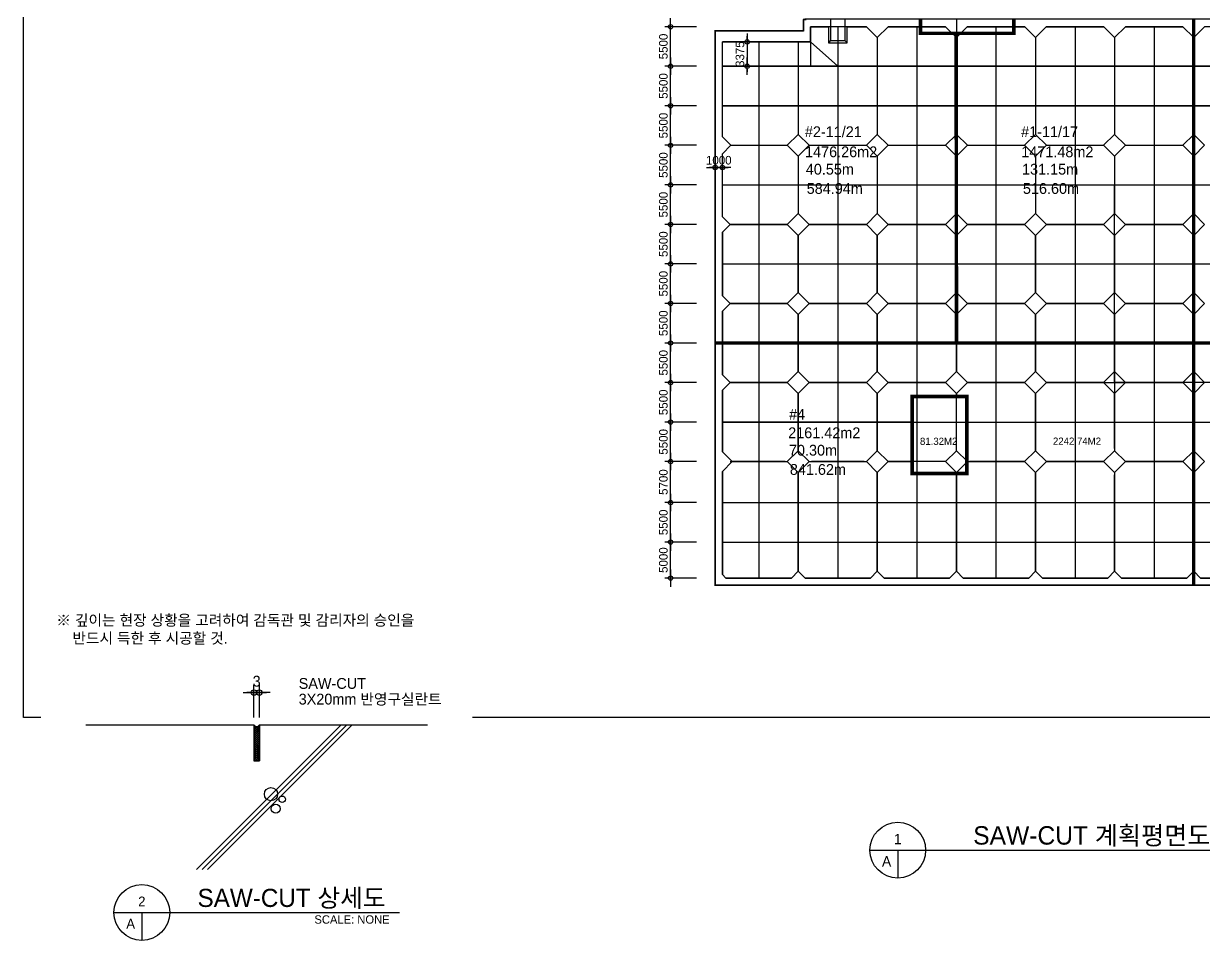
# Model space of a CAD drawing. Header units: millimetres. Extents: x -224470 to 893780, y -1288009 to 197746.
# Drawn here: x 8000 to 172080, y -685413 to -557875 of the extents above; entities that cross this region are included whole.
import ezdxf
from ezdxf.enums import TextEntityAlignment as Align

# ---------------------------------------------------------------- set-up
doc = ezdxf.new("R2010")
doc.units = ezdxf.units.MM
doc.header["$LTSCALE"] = 1000
doc.header["$MEASUREMENT"] = 0
doc.header["$PDSIZE"] = -10
doc.layers.get('0').update_dxf_attribs({"linetype": 'CONTINUOUS'})
doc.layers.get('Defpoints').update_dxf_attribs({"color": 171, "linetype": 'CONTINUOUS'})
for name, color, linetype in [('151', 151, 'CONTINUOUS'), ('CON', 2, 'CONTINUOUS'), ('DIM', 7, 'CONTINUOUS'), ('E3', 8, 'CONTINUOUS'), ('FIN', 5, 'CONTINUOUS'), ('LED', 7, 'CONTINUOUS'), ('NDIM', 7, 'CONTINUOUS'), ('SAW-CUT', 6, 'CONTINUOUS'), ('SYM', 7, 'CONTINUOUS'), ('TEXT', 3, 'CONTINUOUS'), ('WIPEOUT', 6, 'CONTINUOUS')]:
    doc.layers.add(name, color=color, linetype=linetype)
doc.styles.add('CGS', font='cgse', dxfattribs={"bigfont": 'cgs'})
doc.styles.add('나눔바른고딕', font='')
doc.styles.get('나눔바른고딕').set_extended_font_data('나눔바른고딕')
doc.dimstyles.new('400 NDIM', dxfattribs={"dimscale": 400, "dimtxt": 3, "dimasz": 1, "dimexe": 2, "dimexo": 2, "dimgap": 1.5, "dimtad": 1, "dimdec": 0, "dimrnd": 0.25, "dimdsep": 46, "dimtxsty": '나눔바른고딕', "dimblk": 'DOT0', "dimcen": 1, "dimdle": 8, "dimclrd": 7, "dimclre": 7, "dimclrt": 7, "dimadec": 0, "dimazin": 0, "dimtfac": 1, "dimtdec": 0, "dimtix": 1, "dimtmove": 2, "dimatfit": 3, "dimldrblk": 'DOT0', "dimfxl": 1, "dimtolj": 1, "dimtzin": 0, "dimlwd": -1, "dimlwe": -1, "dimarcsym": 0})
doc.dimstyles.new('NDIM 1200', dxfattribs={"dimscale": 500, "dimtxt": 3, "dimasz": 1, "dimexe": 2, "dimexo": 2, "dimgap": 1, "dimtad": 1, "dimdec": 0, "dimdsep": 46, "dimtxsty": 'CGS', "dimblk": 'DOT0', "dimcen": 1, "dimdle": 8, "dimclrd": 2, "dimclre": 2, "dimclrt": 2, "dimadec": 0, "dimazin": 0, "dimtfac": 1, "dimtdec": 0, "dimtix": 1, "dimtmove": 2, "dimatfit": 3, "dimldrblk": 'DOT0', "dimfxl": 1, "dimtolj": 1, "dimtzin": 0, "dimlwd": -1, "dimlwe": -1, "dimarcsym": 0})

# ---------------------------------------------------------------- blocks, each defined once
blk = doc.blocks.new('DOT0')
blk.add_line((-3, 0), (3, 0))
at = {"color": 6}
blk.add_circle((0, 0), 0.75, dxfattribs=at)
blk = doc.blocks.new('*D419')
at = {"layer": 'Defpoints', "color": 0, "transparency": 16777216}
for p in [(24300, -10316), (23700, -13905), (24300, -13905)]:
    blk.add_point(p, dxfattribs=at)
at = {"layer": 'DIM', "color": 7, "transparency": 16777216}
for p, q in [((23300, -10316), (22900, -10316)), ((23700, -13105), (23700, -9516)), ((23700, -10316), (24300, -10316)), ((24300, -13105), (24300, -9516)), ((24700, -10316), (25100, -10316))]:
    blk.add_line(p, q, dxfattribs=at)
at = {"layer": 'DIM', "color": 7, "transparency": 16777216, "xscale": 400, "yscale": 400, "zscale": 400}
blk.add_blockref('DOT0', (23700, -10316), dxfattribs=at)
at = {"layer": 'DIM', "color": 7, "transparency": 16777216, "xscale": 400, "yscale": 400, "zscale": 400, "rotation": 180}
blk.add_blockref('DOT0', (24300, -10316), dxfattribs=at)
at = {"layer": 'DIM', "color": 7, "transparency": 16777216, "insert": (24000, -9066), "char_height": 1200, "attachment_point": 5, "style": '나눔바른고딕'}
blk.add_mtext('\\A1;3', dxfattribs=at)
blk = doc.blocks.new('*D123')
at = {"layer": 'Defpoints', "color": 0, "ltscale": 0.4, "transparency": 16777216}
for p in [(105180, -577892), (104180, -579492), (105180, -579492)]:
    blk.add_point(p, dxfattribs=at)
at = {"layer": 'NDIM', "ltscale": 0.4, "transparency": 16777216}
for p, q in [((104180, -578692), (104180, -577092)), ((105180, -578692), (105180, -577092)), ((103780, -577892), (103380, -577892)), ((104180, -577892), (105180, -577892)), ((105580, -577892), (105980, -577892))]:
    blk.add_line(p, q, dxfattribs=at)
at = {"layer": 'NDIM', "ltscale": 0.4, "transparency": 16777216, "xscale": 400, "yscale": 400, "zscale": 400}
blk.add_blockref('DOT0', (104180, -577892), dxfattribs=at)
at = {"layer": 'NDIM', "ltscale": 0.4, "transparency": 16777216, "xscale": 400, "yscale": 400, "zscale": 400, "rotation": 180}
blk.add_blockref('DOT0', (105180, -577892), dxfattribs=at)
at = {"layer": 'NDIM', "ltscale": 0.4, "transparency": 16777216, "insert": (104680, -576892), "char_height": 1200, "attachment_point": 5, "style": 'CGS'}
blk.add_mtext('\\A1;1000', dxfattribs=at)
blk = doc.blocks.new('*D85')
at = {"layer": 'Defpoints', "color": 0, "ltscale": 0.4, "transparency": 16777216}
for p in [(97980, -563809), (102380, -563809), (102380, -569309)]:
    blk.add_point(p, dxfattribs=at)
at = {"layer": 'NDIM', "ltscale": 0.4, "transparency": 16777216}
for p, q in [((101580, -563809), (97180, -563809)), ((97980, -568909), (97980, -564209)), ((101580, -569309), (97180, -569309))]:
    blk.add_line(p, q, dxfattribs=at)
at = {"layer": 'NDIM', "ltscale": 0.4, "transparency": 16777216, "xscale": 400, "yscale": 400, "zscale": 400}
for p, rotation in [((97980, -563809), 90), ((97980, -569309), 270)]:
    blk.add_blockref('DOT0', p, dxfattribs=dict(at, rotation=rotation))
at = {"layer": 'NDIM', "ltscale": 0.4, "transparency": 16777216, "insert": (96980, -566559), "char_height": 1200, "attachment_point": 5, "rotation": 90, "style": 'CGS'}
blk.add_mtext('\\A1;5500', dxfattribs=at)
blk = doc.blocks.new('*D86')
at = {"layer": 'Defpoints', "color": 0, "ltscale": 0.4, "transparency": 16777216}
for p in [(97980, -569309), (102380, -569309), (102380, -574809)]:
    blk.add_point(p, dxfattribs=at)
at = {"layer": 'NDIM', "ltscale": 0.4, "transparency": 16777216}
for p, q in [((101580, -569309), (97180, -569309)), ((97980, -574409), (97980, -569709)), ((101580, -574809), (97180, -574809))]:
    blk.add_line(p, q, dxfattribs=at)
at = {"layer": 'NDIM', "ltscale": 0.4, "transparency": 16777216, "xscale": 400, "yscale": 400, "zscale": 400}
for p, rotation in [((97980, -569309), 90), ((97980, -574809), 270)]:
    blk.add_blockref('DOT0', p, dxfattribs=dict(at, rotation=rotation))
at = {"layer": 'NDIM', "ltscale": 0.4, "transparency": 16777216, "insert": (96980, -572059), "char_height": 1200, "attachment_point": 5, "rotation": 90, "style": 'CGS'}
blk.add_mtext('\\A1;5500', dxfattribs=at)
blk = doc.blocks.new('*D87')
at = {"layer": 'Defpoints', "color": 0, "ltscale": 0.4, "transparency": 16777216}
for p in [(97980, -574809), (102380, -574809), (102380, -580309)]:
    blk.add_point(p, dxfattribs=at)
at = {"layer": 'NDIM', "ltscale": 0.4, "transparency": 16777216}
for p, q in [((101580, -574809), (97180, -574809)), ((97980, -579909), (97980, -575209)), ((101580, -580309), (97180, -580309))]:
    blk.add_line(p, q, dxfattribs=at)
at = {"layer": 'NDIM', "ltscale": 0.4, "transparency": 16777216, "xscale": 400, "yscale": 400, "zscale": 400}
for p, rotation in [((97980, -574809), 90), ((97980, -580309), 270)]:
    blk.add_blockref('DOT0', p, dxfattribs=dict(at, rotation=rotation))
at = {"layer": 'NDIM', "ltscale": 0.4, "transparency": 16777216, "insert": (96980, -577559), "char_height": 1200, "attachment_point": 5, "rotation": 90, "style": 'CGS'}
blk.add_mtext('\\A1;5500', dxfattribs=at)
blk = doc.blocks.new('*D88')
at = {"layer": 'Defpoints', "color": 0, "ltscale": 0.4, "transparency": 16777216}
for p in [(97980, -580309), (102380, -580309), (102380, -585809)]:
    blk.add_point(p, dxfattribs=at)
at = {"layer": 'NDIM', "ltscale": 0.4, "transparency": 16777216}
for p, q in [((101580, -580309), (97180, -580309)), ((97980, -585409), (97980, -580709)), ((101580, -585809), (97180, -585809))]:
    blk.add_line(p, q, dxfattribs=at)
at = {"layer": 'NDIM', "ltscale": 0.4, "transparency": 16777216, "xscale": 400, "yscale": 400, "zscale": 400}
for p, rotation in [((97980, -580309), 90), ((97980, -585809), 270)]:
    blk.add_blockref('DOT0', p, dxfattribs=dict(at, rotation=rotation))
at = {"layer": 'NDIM', "ltscale": 0.4, "transparency": 16777216, "insert": (96980, -583059), "char_height": 1200, "attachment_point": 5, "rotation": 90, "style": 'CGS'}
blk.add_mtext('\\A1;5500', dxfattribs=at)
blk = doc.blocks.new('*D89')
at = {"layer": 'Defpoints', "color": 0, "ltscale": 0.4, "transparency": 16777216}
for p in [(97980, -585809), (102380, -585809), (102380, -591309)]:
    blk.add_point(p, dxfattribs=at)
at = {"layer": 'NDIM', "ltscale": 0.4, "transparency": 16777216}
for p, q in [((101580, -585809), (97180, -585809)), ((97980, -590909), (97980, -586209)), ((101580, -591309), (97180, -591309))]:
    blk.add_line(p, q, dxfattribs=at)
at = {"layer": 'NDIM', "ltscale": 0.4, "transparency": 16777216, "xscale": 400, "yscale": 400, "zscale": 400}
for p, rotation in [((97980, -585809), 90), ((97980, -591309), 270)]:
    blk.add_blockref('DOT0', p, dxfattribs=dict(at, rotation=rotation))
at = {"layer": 'NDIM', "ltscale": 0.4, "transparency": 16777216, "insert": (96980, -588559), "char_height": 1200, "attachment_point": 5, "rotation": 90, "style": 'CGS'}
blk.add_mtext('\\A1;5500', dxfattribs=at)
blk = doc.blocks.new('*D90')
at = {"layer": 'Defpoints', "color": 0, "ltscale": 0.4, "transparency": 16777216}
for p in [(97980, -591309), (102380, -591309), (102380, -596809)]:
    blk.add_point(p, dxfattribs=at)
at = {"layer": 'NDIM', "ltscale": 0.4, "transparency": 16777216}
for p, q in [((101580, -591309), (97180, -591309)), ((97980, -596409), (97980, -591709)), ((101580, -596809), (97180, -596809))]:
    blk.add_line(p, q, dxfattribs=at)
at = {"layer": 'NDIM', "ltscale": 0.4, "transparency": 16777216, "xscale": 400, "yscale": 400, "zscale": 400}
for p, rotation in [((97980, -591309), 90), ((97980, -596809), 270)]:
    blk.add_blockref('DOT0', p, dxfattribs=dict(at, rotation=rotation))
at = {"layer": 'NDIM', "ltscale": 0.4, "transparency": 16777216, "insert": (96980, -594059), "char_height": 1200, "attachment_point": 5, "rotation": 90, "style": 'CGS'}
blk.add_mtext('\\A1;5500', dxfattribs=at)
blk = doc.blocks.new('*D91')
at = {"layer": 'Defpoints', "color": 0, "ltscale": 0.4, "transparency": 16777216}
for p in [(97980, -596809), (102380, -596809), (102380, -602309)]:
    blk.add_point(p, dxfattribs=at)
at = {"layer": 'NDIM', "ltscale": 0.4, "transparency": 16777216}
for p, q in [((101580, -596809), (97180, -596809)), ((97980, -601909), (97980, -597209)), ((101580, -602309), (97180, -602309))]:
    blk.add_line(p, q, dxfattribs=at)
at = {"layer": 'NDIM', "ltscale": 0.4, "transparency": 16777216, "xscale": 400, "yscale": 400, "zscale": 400}
for p, rotation in [((97980, -596809), 90), ((97980, -602309), 270)]:
    blk.add_blockref('DOT0', p, dxfattribs=dict(at, rotation=rotation))
at = {"layer": 'NDIM', "ltscale": 0.4, "transparency": 16777216, "insert": (96980, -599559), "char_height": 1200, "attachment_point": 5, "rotation": 90, "style": 'CGS'}
blk.add_mtext('\\A1;5500', dxfattribs=at)
blk = doc.blocks.new('*D92')
at = {"layer": 'Defpoints', "color": 0, "ltscale": 0.4, "transparency": 16777216}
for p in [(97980, -602309), (102380, -602309), (102380, -607809)]:
    blk.add_point(p, dxfattribs=at)
at = {"layer": 'NDIM', "ltscale": 0.4, "transparency": 16777216}
for p, q in [((101580, -602309), (97180, -602309)), ((97980, -607409), (97980, -602709)), ((101580, -607809), (97180, -607809))]:
    blk.add_line(p, q, dxfattribs=at)
at = {"layer": 'NDIM', "ltscale": 0.4, "transparency": 16777216, "xscale": 400, "yscale": 400, "zscale": 400}
for p, rotation in [((97980, -602309), 90), ((97980, -607809), 270)]:
    blk.add_blockref('DOT0', p, dxfattribs=dict(at, rotation=rotation))
at = {"layer": 'NDIM', "ltscale": 0.4, "transparency": 16777216, "insert": (96980, -605059), "char_height": 1200, "attachment_point": 5, "rotation": 90, "style": 'CGS'}
blk.add_mtext('\\A1;5500', dxfattribs=at)
blk = doc.blocks.new('*D93')
at = {"layer": 'Defpoints', "color": 0, "ltscale": 0.4, "transparency": 16777216}
for p in [(97980, -607809), (102380, -607809), (102380, -613309)]:
    blk.add_point(p, dxfattribs=at)
at = {"layer": 'NDIM', "ltscale": 0.4, "transparency": 16777216}
for p, q in [((101580, -607809), (97180, -607809)), ((97980, -612909), (97980, -608209)), ((101580, -613309), (97180, -613309))]:
    blk.add_line(p, q, dxfattribs=at)
at = {"layer": 'NDIM', "ltscale": 0.4, "transparency": 16777216, "xscale": 400, "yscale": 400, "zscale": 400}
for p, rotation in [((97980, -607809), 90), ((97980, -613309), 270)]:
    blk.add_blockref('DOT0', p, dxfattribs=dict(at, rotation=rotation))
at = {"layer": 'NDIM', "ltscale": 0.4, "transparency": 16777216, "insert": (96980, -610559), "char_height": 1200, "attachment_point": 5, "rotation": 90, "style": 'CGS'}
blk.add_mtext('\\A1;5500', dxfattribs=at)
blk = doc.blocks.new('*D94')
at = {"layer": 'Defpoints', "color": 0, "ltscale": 0.4, "transparency": 16777216}
for p in [(97980, -613309), (102380, -613309), (102380, -618809)]:
    blk.add_point(p, dxfattribs=at)
at = {"layer": 'NDIM', "ltscale": 0.4, "transparency": 16777216}
for p, q in [((101580, -613309), (97180, -613309)), ((97980, -618409), (97980, -613709)), ((101580, -618809), (97180, -618809))]:
    blk.add_line(p, q, dxfattribs=at)
at = {"layer": 'NDIM', "ltscale": 0.4, "transparency": 16777216, "xscale": 400, "yscale": 400, "zscale": 400}
for p, rotation in [((97980, -613309), 90), ((97980, -618809), 270)]:
    blk.add_blockref('DOT0', p, dxfattribs=dict(at, rotation=rotation))
at = {"layer": 'NDIM', "ltscale": 0.4, "transparency": 16777216, "insert": (96980, -616059), "char_height": 1200, "attachment_point": 5, "rotation": 90, "style": 'CGS'}
blk.add_mtext('\\A1;5500', dxfattribs=at)
blk = doc.blocks.new('*D95')
at = {"layer": 'Defpoints', "color": 0, "ltscale": 0.4, "transparency": 16777216}
for p in [(97980, -618809), (102380, -618809), (102380, -624509)]:
    blk.add_point(p, dxfattribs=at)
at = {"layer": 'NDIM', "ltscale": 0.4, "transparency": 16777216}
for p, q in [((101580, -618809), (97180, -618809)), ((97980, -624109), (97980, -619209)), ((101580, -624509), (97180, -624509))]:
    blk.add_line(p, q, dxfattribs=at)
at = {"layer": 'NDIM', "ltscale": 0.4, "transparency": 16777216, "xscale": 400, "yscale": 400, "zscale": 400}
for p, rotation in [((97980, -618809), 90), ((97980, -624509), 270)]:
    blk.add_blockref('DOT0', p, dxfattribs=dict(at, rotation=rotation))
at = {"layer": 'NDIM', "ltscale": 0.4, "transparency": 16777216, "insert": (96980, -621659), "char_height": 1200, "attachment_point": 5, "rotation": 90, "style": 'CGS'}
blk.add_mtext('\\A1;5700', dxfattribs=at)
blk = doc.blocks.new('*D96')
at = {"layer": 'Defpoints', "color": 0, "ltscale": 0.4, "transparency": 16777216}
for p in [(97980, -624509), (102380, -624509), (102380, -630009)]:
    blk.add_point(p, dxfattribs=at)
at = {"layer": 'NDIM', "ltscale": 0.4, "transparency": 16777216}
for p, q in [((101580, -624509), (97180, -624509)), ((97980, -629609), (97980, -624909)), ((101580, -630009), (97180, -630009))]:
    blk.add_line(p, q, dxfattribs=at)
at = {"layer": 'NDIM', "ltscale": 0.4, "transparency": 16777216, "xscale": 400, "yscale": 400, "zscale": 400}
for p, rotation in [((97980, -624509), 90), ((97980, -630009), 270)]:
    blk.add_blockref('DOT0', p, dxfattribs=dict(at, rotation=rotation))
at = {"layer": 'NDIM', "ltscale": 0.4, "transparency": 16777216, "insert": (96980, -627259), "char_height": 1200, "attachment_point": 5, "rotation": 90, "style": 'CGS'}
blk.add_mtext('\\A1;5500', dxfattribs=at)
blk = doc.blocks.new('*D97')
at = {"layer": 'Defpoints', "color": 0, "ltscale": 0.4, "transparency": 16777216}
for p in [(97980, -630009), (102380, -630009), (102380, -635009)]:
    blk.add_point(p, dxfattribs=at)
at = {"layer": 'NDIM', "ltscale": 0.4, "transparency": 16777216}
for p, q in [((101580, -630009), (97180, -630009)), ((97980, -634609), (97980, -630409)), ((101580, -635009), (97180, -635009))]:
    blk.add_line(p, q, dxfattribs=at)
at = {"layer": 'NDIM', "ltscale": 0.4, "transparency": 16777216, "xscale": 400, "yscale": 400, "zscale": 400}
for p, rotation in [((97980, -630009), 90), ((97980, -635009), 270)]:
    blk.add_blockref('DOT0', p, dxfattribs=dict(at, rotation=rotation))
at = {"layer": 'NDIM', "ltscale": 0.4, "transparency": 16777216, "insert": (96980, -632509), "char_height": 1200, "attachment_point": 5, "rotation": 90, "style": 'CGS'}
blk.add_mtext('\\A1;5000', dxfattribs=at)
blk = doc.blocks.new('*D347')
at = {"layer": 'Defpoints', "color": 0, "ltscale": 0.4, "transparency": 16777216}
for p in [(110230, -560434), (108630, -563809), (110230, -563809)]:
    blk.add_point(p, dxfattribs=at)
at = {"layer": 'NDIM', "ltscale": 0.4, "transparency": 16777216}
for p, q in [((109430, -560434), (107830, -560434)), ((108630, -560034), (108630, -559634)), ((108630, -560434), (108630, -563809)), ((109430, -563809), (107830, -563809)), ((108630, -564209), (108630, -564609))]:
    blk.add_line(p, q, dxfattribs=at)
at = {"layer": 'NDIM', "ltscale": 0.4, "transparency": 16777216, "xscale": 400, "yscale": 400, "zscale": 400}
for p, rotation in [((108630, -560434), 270), ((108630, -563809), 90)]:
    blk.add_blockref('DOT0', p, dxfattribs=dict(at, rotation=rotation))
at = {"layer": 'NDIM', "ltscale": 0.4, "transparency": 16777216, "insert": (107630, -562122), "char_height": 1200, "attachment_point": 5, "rotation": 90, "style": 'CGS'}
blk.add_mtext('\\A1;3375', dxfattribs=at)
blk = doc.blocks.new('*D348')
at = {"layer": 'Defpoints', "color": 0, "ltscale": 0.4, "transparency": 16777216}
for p in [(97980, -558309), (102380, -558309), (102380, -563809)]:
    blk.add_point(p, dxfattribs=at)
at = {"layer": 'NDIM', "ltscale": 0.4, "transparency": 16777216}
for p, q in [((101580, -558309), (97180, -558309)), ((97980, -563409), (97980, -558709)), ((101580, -563809), (97180, -563809))]:
    blk.add_line(p, q, dxfattribs=at)
at = {"layer": 'NDIM', "ltscale": 0.4, "transparency": 16777216, "xscale": 400, "yscale": 400, "zscale": 400}
for p, rotation in [((97980, -558309), 90), ((97980, -563809), 270)]:
    blk.add_blockref('DOT0', p, dxfattribs=dict(at, rotation=rotation))
at = {"layer": 'NDIM', "ltscale": 0.4, "transparency": 16777216, "insert": (96980, -561059), "char_height": 1200, "attachment_point": 5, "rotation": 90, "style": 'CGS'}
blk.add_mtext('\\A1;5500', dxfattribs=at)
blk = doc.blocks.new('A$C4CB6089A')
at = {"layer": 'SYM'}
for p, q in [((8119.8, -34800), (39880.2, -34800)), ((11222.8, -34800), (11222.8, -37903))]:
    blk.add_line(p, q, dxfattribs=at)
blk.add_circle((11222.8, -34800), 3103, dxfattribs=at)
at = {"layer": 'TEXT', "style": '나눔바른고딕'}
blk.add_text('SAW-CUT 상세도', height=2016.97, dxfattribs=at).set_placement((17422.4, -33170.9), align=Align.MIDDLE_LEFT)
for s, p in [('2', (11222.8, -33558.8)), ('A', (9981.6, -36041.2))]:
    blk.add_text(s, height=1086.1, dxfattribs=at).set_placement(p, align=Align.MIDDLE)
blk.add_text('SCALE: NONE', height=930.909, dxfattribs=at).set_placement((38794.6, -35110.3), align=Align.TOP_RIGHT)
blk.add_wipeout([(0, 0), (0, -30000), (48000, -30000), (48000, 0)]).dxf.layer = 'WIPEOUT'
at = {"layer": 'FIN', "ltscale": 1000}
h = blk.add_hatch(dxfattribs=at)
h.set_pattern_fill('ANSI37', color=256, scale=50)
h.set_pattern_definition([(45, (-2497979.52, -916950.34), (-112.2532015, 112.2532015), []), (135, (-2497979.52, -916950.34), (-112.2532015, -112.2532015), [])])
edge = h.paths.add_edge_path()
edge.add_line((23700, -17905.3), (24300, -17905.3))
edge.add_line((24300, -17905.3), (24300, -13905.3))
edge.add_arc((24000, -13780.3), 325, 202.619865, 337.380135, ccw=False)
edge.add_line((23700, -13905.3), (23700, -17905.3))
at = {"layer": 'CON'}
for p, q in [((5000, -13905.3), (23700, -13905.3)), ((23700, -13905.3), (23700, -17905.3)), ((24300, -13905.3), (43000, -13905.3)), ((24300, -13905.3), (24300, -17905.3)), ((23700, -17905.3), (24300, -17905.3))]:
    blk.add_line(p, q, dxfattribs=at)
at = {"layer": 'E3'}
for p, q in [((33417.8, -13905.3, -605856.8), (17323.1, -30000, -605856.8)), ((34017.8, -13905.3, -605856.8), (17923.1, -30000, -605856.8)), ((34617.8, -13905.3, -605856.8), (18523.1, -30000, -605856.8))]:
    blk.add_line(p, q, dxfattribs=at)
for centre, radius in [((25594, -21625.3), 740.8), ((26850.1, -22198), 363.1), ((26127.9, -23250.3), 502.9)]:
    blk.add_circle(centre, radius, dxfattribs=at)
at = {"layer": 'FIN', "ltscale": 1000}
blk.add_arc((24000, -13780.3), 325, 202.619865, 337.380135, dxfattribs=at)
at = {"layer": 'LED', "ltscale": 0.5}
blk.add_lwpolyline([(24000, -14005.3, 0, 400, 0), (24600, -12966, 0, 0, 0), (26712.7, -9306.7, 0, 0, 0), (28468.6, -9306.7, 0, 0, 0)], format="xyseb", dxfattribs=at)
at = {"layer": 'TEXT', "style": '나눔바른고딕'}
for s, p in [('※ 깊이는 현장 상황을 고려하여 감독관 및 감리자의 승인을', (1699.5, -2270)), ('반드시 득한 후 시공할 것.', (3499.5, -4270)), ('SAW-CUT', (28673.1, -9306.7)), ('3X20mm 반영구실란트', (28673.1, -11053))]:
    blk.add_text(s, height=1200, dxfattribs=at).set_placement(p, align=Align.MIDDLE_LEFT)
at = {"layer": 'DIM'}
dim = blk.add_linear_dim(base=(24300, -10315.8), p1=(23700, -13905.3), p2=(24300, -13905.3), text='3', dimstyle='400 NDIM', dxfattribs=at)
dim.commit()
dim.dimension.update_dxf_attribs({"geometry": '*D419', "text_midpoint": (24000, -9065.8)})

msp = doc.modelspace()

# ---------------------------------------------------------------- linework, layer by layer
at = {"color": 114, "ltscale": 10000, "true_color": 0x139b48}
msp.add_line((137730.1, -557234.5), (137730.1, -559234.5), dxfattribs=at)
at = {"ltscale": 10000}
for p, q in [((159730.1, -606285.2), (159730.1, -609333.7)), ((158205.8, -607809.5), (161254.4, -607809.5))]:
    msp.add_line(p, q, dxfattribs=at)
at = {"color": 2, "ltscale": 10000, "const_width": 200}
for points in [[(104180.1, -558859.5), (104180.1, -602309.5), (137730.1, -602309.5), (137730.1, -559234.5), (132730.1, -559234.5), (132730.1, -557234.5), (122230.1, -557234.5), (122230.1, -560234.5), (120230.1, -560234.5), (120230.1, -557234.5), (116742.6, -557234.5), (116742.6, -557309.5), (116480.1, -557309.5), (116480.1, -558859.5), (104180.1, -558859.5)], [(137730.1, -559234.5), (137730.1, -602309.5), (170730.1, -602309.5), (170730.1, -557234.5), (145730.1, -557234.5), (145730.1, -559234.5), (137730.1, -559234.5), (137730.1, -559234.5)], [(203730.1, -557234.5), (203730.1, -588109.5), (201930.1, -588109.5), (201930.1, -598609.5), (203730.1, -598609.5), (203730.1, -602309.5), (170730.1, -602309.5), (170730.1, -557234.5), (203730.1, -557234.5)], [(104180.1, -602309.5), (104180.1, -636009.5), (170730.1, -636009.5), (170730.1, -602309.5), (104180.1, -602309.5)], [(170730.1, -602309.5), (170730.1, -636009.5), (236730.1, -636009.5), (236730.1, -602309.5), (170730.1, -602309.5)], [(131580.1, -609759.5), (131580.1, -620459.5), (139180.1, -620459.5), (139180.1, -609759.5), (131580.1, -609759.5)]]:
    msp.add_lwpolyline(points, dxfattribs=at)
at = {"ltscale": 10000, "const_width": 1}
for points in [[(104180.1, -580309.5), (159730.1, -580309.5), (159730.1, -557234.5), (116742.6, -557234.5), (116742.6, -557309.5), (116480.1, -557309.5), (116480.1, -558859.5), (104180.1, -558859.5), (104180.1, -580309.5)], [(104180.1, -607809.5), (104180.1, -580309.5), (159730.1, -580309.5), (159730.1, -607809.5), (104180.1, -607809.5)], [(104180.1, -607809.5), (159730.1, -607809.5), (159730.1, -636009.5), (104180.1, -636009.5), (104180.1, -607809.5)], [(159730.1, -636009.5), (159730.1, -607809.5), (220230.1, -607809.5), (220230.1, -636009.5), (159730.1, -636009.5)]]:
    msp.add_lwpolyline(points, dxfattribs=at)
at = {"ltscale": 10000}
for points in [[(104180.1, -580309.5), (104180.1, -558859.5), (116480.1, -558859.5), (116480.1, -557309.5), (116742.6, -557309.5), (116742.6, -557234.5), (268742.6, -557234.5), (268742.6, -557309.5), (268980.1, -557309.5), (268980.1, -558859.5), (277305.1, -558859.5), (277305.1, -625559.5), (270080.1, -625559.5), (270080.1, -636009.5), (104180.1, -636009.5), (104180.1, -580309.5)], [(159730.1, -580309.5), (220230.1, -580309.5), (220230.1, -607809.5), (159730.1, -607809.5), (159730.1, -580309.5)]]:
    msp.add_lwpolyline(points, dxfattribs=at)
at = {"color": 1, "ltscale": 10000, "const_width": 500}
for points in [[(137730.1, -559234.5), (132730.1, -559234.5), (132730.1, -557234.5)], [(137705.8, -559234.5), (137730.1, -602309.5), (170730.1, -602309.5), (170730.1, -557234.5)], [(137730.1, -559234.5), (145730.1, -559234.5), (145730.1, -557234.5)], [(170730.1, -602309.5), (203730.1, -602309.5), (203730.1, -598609.5), (201930.1, -598609.5), (201930.1, -588109.5), (203730.1, -588109.5), (203730.1, -586109.5), (203730.1, -557234.5)], [(137730.1, -602309.5), (104180.1, -602309.5)], [(170730.1, -602309.5), (170730.1, -636009.5)], [(131580.1, -609759.5), (131580.1, -620459.5), (139180.1, -620459.5), (139180.1, -609759.5), (131580.1, -609759.5)]]:
    msp.add_lwpolyline(points, dxfattribs=at)
at = {"color": 114, "ltscale": 10000, "true_color": 0x139b48}
for points in [[(105180.1, -602309.5), (105180.1, -597883.7), (106254.4, -596809.5), (105180.1, -595735.2), (105180.1, -586883.7), (106254.4, -585809.5), (105180.1, -584735.2), (105180.1, -575983.7), (106354.4, -574809.5), (105180.1, -573635.2), (105180.1, -560434.5), (117455.1, -560434.5), (117455.1, -558309.5), (119930.1, -558309.5), (119930.1, -560534.5), (122530.1, -560534.5), (122530.1, -558309.5), (125230.1, -558309.5), (125230.1, -558309.5), (126730.1, -559809.5), (128230.1, -558309.5), (136230.1, -558309.5), (137730.1, -559809.5), (137730.1, -573285.2), (136205.8, -574809.5), (137730.1, -576333.7), (137730.1, -584285.2), (136205.8, -585809.5), (137730.1, -587333.7), (137730.1, -595285.2), (136205.8, -596809.5), (137730.1, -598333.7), (137730.1, -602309.5)], [(132230.1, -558309.5), (132230.1, -602309.5)], [(137730.1, -559809.5), (139230.1, -558309.5), (147230.1, -558309.5), (148730.1, -559809.5), (150230.1, -558309.5), (158230.1, -558309.5), (159730.1, -559809.5), (161230.1, -558309.5), (169230.1, -558309.5), (170730.1, -559809.5)], [(143230.1, -558309.5), (143230.1, -602309.5)], [(154230.1, -558309.5), (154230.1, -602309.5)], [(165230.1, -558309.5), (165230.1, -602309.5)], [(203730.1, -559809.5), (202230.1, -558309.5), (194230.1, -558309.5), (192730.1, -559809.5), (191230.1, -558309.5), (183230.1, -558309.5), (181730.1, -559809.5), (180230.1, -558309.5), (172230.1, -558309.5), (170730.1, -559809.5), (170730.1, -573285.2), (172254.4, -574809.5), (170730.1, -576333.7), (170730.1, -584285.2), (172254.4, -585809.5), (170730.1, -587333.7), (170730.1, -595285.2), (172254.4, -596809.5), (170730.1, -598333.7), (170730.1, -602309.5)], [(110230.1, -560434.5), (110230.1, -602309.5)], [(115730.1, -560434.5), (115730.1, -573285.2)], [(117455.1, -560434.5), (121230.1, -563809.5)], [(120230.1, -560234.5), (119930.1, -560534.5)], [(121230.1, -560534.5), (121230.1, -602309.5)], [(122230.1, -560234.5), (122530.1, -560534.5)], [(126730.1, -559809.5), (126730.1, -573285.2)], [(148730.1, -559809.5), (148730.1, -573285.2)], [(159730.1, -559809.5), (159730.1, -573285.2)], [(105182, -563809.5), (137730.1, -563809.5)], [(137730.1, -563809.5), (170730.1, -563809.5)], [(170730.1, -563809.5), (203730.1, -563809.5)], [(105182, -569309.5), (137730.1, -569309.5)], [(137730.1, -569309.5), (170730.1, -569309.5)], [(170730.1, -569309.5), (203730.1, -569309.5)], [(115730.1, -573285.2), (114205.8, -574809.5), (115730.1, -576333.7), (117254.4, -574809.5), (115730.1, -573285.2)], [(126730.1, -573285.2), (125205.8, -574809.5), (126730.1, -576333.7), (128254.4, -574809.5), (126730.1, -573285.2)], [(137730.1, -573285.2), (139254.4, -574809.5), (137730.1, -576333.7)], [(148730.1, -573285.2), (147205.8, -574809.5), (148730.1, -576333.7), (150254.4, -574809.5), (148730.1, -573285.2)], [(159730.1, -573285.2), (158205.8, -574809.5), (159730.1, -576333.7), (161254.4, -574809.5), (159730.1, -573285.2)], [(170730.1, -573285.2), (169205.8, -574809.5), (170730.1, -576333.7)], [(106354.4, -574809.5), (114205.8, -574809.5)], [(117254.4, -574809.5), (125205.8, -574809.5)], [(128254.4, -574809.5), (136205.8, -574809.5)], [(139254.4, -574809.5), (147205.8, -574809.5)], [(150254.4, -574809.5), (158205.8, -574809.5)], [(161254.4, -574809.5), (169205.8, -574809.5)], [(115730.1, -576333.7), (115730.1, -584285.2)], [(126730.1, -576333.7), (126730.1, -584285.2)], [(148730.1, -576333.7), (148730.1, -584285.2)], [(159730.1, -576333.7), (159730.1, -584285.2)], [(105182, -580309.5), (137730.1, -580309.5)], [(137730.1, -580309.5), (170730.1, -580309.5)], [(170730.1, -580309.5), (203730.1, -580309.5)], [(115730.1, -584285.2), (114205.8, -585809.5), (115730.1, -587333.7), (117254.4, -585809.5), (115730.1, -584285.2)], [(126730.1, -584285.2), (125205.8, -585809.5), (126730.1, -587333.7), (128254.4, -585809.5), (126730.1, -584285.2)], [(137730.1, -584285.2), (139254.4, -585809.5), (137730.1, -587333.7)], [(148730.1, -584285.2), (147205.8, -585809.5), (148730.1, -587333.7), (150254.4, -585809.5), (148730.1, -584285.2)], [(159730.1, -584285.2), (158205.8, -585809.5), (159730.1, -587333.7), (161254.4, -585809.5), (159730.1, -584285.2)], [(170730.1, -584285.2), (169205.8, -585809.5), (170730.1, -587333.7)], [(106254.4, -585809.5), (114205.8, -585809.5)], [(115730.1, -587333.7), (115730.1, -595285.2)], [(117254.4, -585809.5), (125205.8, -585809.5)], [(126730.1, -587333.7), (126730.1, -595285.2)], [(128254.4, -585809.5), (136205.8, -585809.5)], [(139254.4, -585809.5), (147205.8, -585809.5)], [(148730.1, -587333.7), (148730.1, -595285.2)], [(150254.4, -585809.5), (158205.8, -585809.5)], [(159730.1, -587333.7), (159730.1, -595285.2)], [(161254.4, -585809.5), (169205.8, -585809.5)], [(105182, -591309.5), (137730.1, -591309.5)], [(137730.1, -591309.5), (170730.1, -591309.5)], [(170730.1, -591309.5), (201930.1, -591309.5)], [(115730.1, -595285.2), (114205.8, -596809.5), (115730.1, -598333.7), (117254.4, -596809.5), (115730.1, -595285.2)], [(126730.1, -595285.2), (125205.8, -596809.5), (126730.1, -598333.7), (128254.4, -596809.5), (126730.1, -595285.2)], [(137730.1, -595285.2), (139254.4, -596809.5), (137730.1, -598333.7)], [(148730.1, -595285.2), (147205.8, -596809.5), (148730.1, -598333.7), (150254.4, -596809.5), (148730.1, -595285.2)], [(159730.1, -595285.2), (158205.8, -596809.5), (159730.1, -598333.7), (161254.4, -596809.5), (159730.1, -595285.2)], [(170730.1, -595285.2), (169205.8, -596809.5), (170730.1, -598333.7)], [(106254.4, -596809.5), (114205.8, -596809.5)], [(117254.4, -596809.5), (125205.8, -596809.5)], [(128254.4, -596809.5), (136205.8, -596809.5)], [(139254.4, -596809.5), (147205.8, -596809.5)], [(150254.4, -596809.5), (158205.8, -596809.5)], [(161254.4, -596809.5), (169205.8, -596809.5)], [(115730.1, -598333.7), (115730.1, -602309.5)], [(126730.1, -598333.7), (126730.1, -602309.5)], [(148730.1, -598333.7), (148730.1, -602309.5)], [(159730.1, -598333.7), (159730.1, -602309.5)], [(170730.1, -634059.5), (169780.1, -635009.5), (160680.1, -635009.5), (159730.1, -634059.5), (158780.1, -635009.5), (149680.1, -635009.5), (148730.1, -634059.5), (147780.1, -635009.5), (138680.1, -635009.5), (137730.1, -634059.5), (136780.1, -635009.5), (127680.1, -635009.5), (126730.1, -634059.5), (125780.1, -635009.5), (116680.1, -635009.5), (115730.1, -634059.5), (114780.1, -635009.5), (105680.1, -635009.5), (105180.1, -634509.5), (105180.1, -620183.7), (106554.4, -618809.5), (105180.1, -617435.2), (105180.1, -608883.7), (106254.4, -607809.5), (105180.1, -606735.2), (105180.1, -602309.5), (170730.1, -602309.5)], [(110230.1, -602309.5), (110230.1, -635009.5)], [(115730.1, -602309.5), (115730.1, -606285.2)], [(121230.1, -602309.5), (121230.1, -635009.5)], [(126730.1, -602309.5), (126730.1, -606285.2)], [(132230.1, -602309.5), (132230.1, -609759.5)], [(137730.1, -602309.5), (137730.1, -606285.2)], [(143230.1, -602309.5), (143230.1, -635009.5)], [(143230.1, -602309.5), (143230.1, -635009.5)], [(148730.1, -602309.5), (148730.1, -606285.2)], [(148730.1, -602309.5), (148730.1, -606285.2)], [(154230.1, -602309.5), (154230.1, -635009.5)], [(159730.1, -602309.5), (159730.1, -606285.2)], [(165230.1, -602309.5), (165230.1, -635009.5)], [(180780.1, -635009.5), (171680.1, -635009.5), (170730.1, -634059.5), (170730.1, -620333.7), (172254.4, -618809.5), (170730.1, -617285.2), (170730.1, -609333.7), (172254.4, -607809.5), (170730.1, -606285.2), (170730.1, -602309.5), (236728.7, -602309.5)], [(115730.1, -606285.2), (114205.8, -607809.5), (115730.1, -609333.7), (117254.4, -607809.5), (115730.1, -606285.2)], [(126730.1, -606285.2), (125205.8, -607809.5), (126730.1, -609333.7), (128254.4, -607809.5), (126730.1, -606285.2)], [(137730.1, -606285.2), (136205.8, -607809.5), (137730.1, -609333.7), (139254.4, -607809.5), (137730.1, -606285.2)], [(148730.1, -606285.2), (147205.8, -607809.5), (148730.1, -609333.7), (150254.4, -607809.5), (148730.1, -606285.2)], [(159730.1, -606285.2), (158205.8, -607809.5), (159730.1, -609333.7), (161254.4, -607809.5), (159730.1, -606285.2)], [(170730.1, -606285.2), (169205.8, -607809.5), (170730.1, -609333.7)], [(106254.4, -607809.5), (114205.8, -607809.5)], [(117254.4, -607809.5), (125205.8, -607809.5)], [(128254.4, -607809.5), (136205.8, -607809.5)], [(139254.4, -607809.5), (147205.8, -607809.5)], [(150254.4, -607809.5), (158205.8, -607809.5)], [(161254.4, -607809.5), (169205.8, -607809.5)], [(115730.1, -609333.7), (115730.1, -617285.2)], [(126730.1, -609333.7), (126730.1, -617285.2)], [(137730.1, -609333.7), (137730.1, -609759.5)], [(148730.1, -609333.7), (148730.1, -617285.2)], [(148730.1, -609333.7), (148730.1, -617285.2)], [(159730.1, -609333.7), (159730.1, -617285.2)], [(131580.1, -613309.5), (105180.1, -613309.5)], [(139180.1, -613309.5), (170730.1, -613309.5)], [(170730.1, -613309.5), (236730.1, -613309.5)], [(115730.1, -617285.2), (114205.8, -618809.5), (115730.1, -620333.7), (117254.4, -618809.5), (115730.1, -617285.2)], [(126730.1, -617285.2), (125205.8, -618809.5), (126730.1, -620333.7), (128254.4, -618809.5), (126730.1, -617285.2)], [(148730.1, -617285.2), (147205.8, -618809.5), (148730.1, -620333.7), (150254.4, -618809.5), (148730.1, -617285.2)], [(159730.1, -617285.2), (158205.8, -618809.5), (159730.1, -620333.7), (161254.4, -618809.5), (159730.1, -617285.2)], [(170730.1, -617285.2), (169205.8, -618809.5), (170730.1, -620333.7)], [(106254.4, -618809.5), (114205.8, -618809.5)], [(117254.4, -618809.5), (125205.8, -618809.5)], [(128254.4, -618809.5), (131580.1, -618809.5)], [(139254.4, -618809.5), (147205.8, -618809.5)], [(150254.4, -618809.5), (158205.8, -618809.5)], [(161254.4, -618809.5), (169205.8, -618809.5)], [(115730.1, -620333.7), (115730.1, -634059.5)], [(126730.1, -620333.7), (126730.1, -634059.5)], [(132230.1, -620459.5), (132230.1, -635009.5)], [(137730.1, -620459.5), (137730.1, -634059.5)], [(148730.1, -620333.7), (148730.1, -634059.5)], [(148730.1, -620333.7), (148730.1, -634059.5)], [(159730.1, -620333.7), (159730.1, -634059.5)], [(105180.1, -624509.5), (170730.1, -624509.5)], [(170730.1, -624509.5), (236730.1, -624509.5)], [(105180.1, -630009.5), (170730.1, -630009.5)], [(170730.1, -630009.5), (236730.1, -630009.5)]]:
    msp.add_lwpolyline(points, dxfattribs=at)
at = {"color": 2, "ltscale": 10000}
msp.add_lwpolyline([(131580.1, -609759.5), (131580.1, -620459.5), (133580.1, -620459.5), (139180.1, -620459.5), (139180.1, -609759.5)], close=True, dxfattribs=at)
at = {"layer": 'Defpoints', "ltscale": 10000}
msp.add_lwpolyline([(292000, -654421.9), (8000, -654421.9), (8000, -493454.1), (292000, -493454.1)], close=True, dxfattribs=at)
at = {"layer": 'SAW-CUT', "ltscale": 10000}
for p, q in [((125230.1, -558309.5), (117455.1, -558309.5)), ((117455.1, -558309.5), (117455.1, -560434.5)), ((121230.1, -558309.5), (121230.1, -635009.5)), ((126730.1, -559809.5), (125230.1, -558309.5)), ((126730.1, -559809.5), (128230.1, -558309.5)), ((136230.1, -558309.5), (128230.1, -558309.5)), ((132230.1, -558309.5), (132230.1, -635009.5)), ((137730.1, -559809.5), (136230.1, -558309.5)), ((137730.1, -559809.5), (139230.1, -558309.5)), ((147230.1, -558309.5), (139230.1, -558309.5)), ((143230.1, -558309.5), (143230.1, -635009.5)), ((148730.1, -559809.5), (147230.1, -558309.5)), ((148730.1, -559809.5), (150230.1, -558309.5)), ((158230.1, -558309.5), (150230.1, -558309.5)), ((154230.1, -558309.5), (154230.1, -635009.5)), ((159730.1, -559809.5), (158230.1, -558309.5)), ((159730.1, -559809.5), (161230.1, -558309.5)), ((169230.1, -558309.5), (161230.1, -558309.5)), ((165230.1, -558309.5), (165230.1, -635009.5)), ((170730.1, -559809.5), (169230.1, -558309.5)), ((170730.1, -559809.5), (172230.1, -558309.5)), ((117455.1, -560434.5), (105180.1, -560434.5)), ((105180.1, -573635.2), (105180.1, -560434.5)), ((110230.1, -560434.5), (110230.1, -635009.5)), ((115730.1, -560434.5), (115730.1, -573285.2)), ((117455.1, -560434.5), (117455.1, -563809.5)), ((126730.1, -559809.5), (126730.1, -573285.2)), ((137730.1, -559809.5), (137730.1, -573285.2)), ((148730.1, -559809.5), (148730.1, -573285.2)), ((159730.1, -559809.5), (159730.1, -573285.2)), ((159730.1, -559809.5), (159730.1, -573285.2)), ((170730.1, -559809.5), (170730.1, -573285.2)), ((269730.1, -563809.5), (105180.1, -563809.5)), ((269730.1, -569309.5), (105180.1, -569309.5)), ((106354.4, -574809.5), (114205.8, -574809.5)), ((117254.4, -574809.5), (125205.8, -574809.5)), ((128254.4, -574809.5), (136205.8, -574809.5)), ((139254.4, -574809.5), (147205.8, -574809.5)), ((150254.4, -574809.5), (158205.8, -574809.5)), ((161254.4, -574809.5), (169205.8, -574809.5)), ((105180.1, -584735.2), (105180.1, -575983.7)), ((115730.1, -576333.7), (115730.1, -584285.2)), ((126730.1, -576333.7), (126730.1, -584285.2)), ((137730.1, -576333.7), (137730.1, -584285.2)), ((148730.1, -576333.7), (148730.1, -584285.2)), ((159730.1, -576333.7), (159730.1, -584285.2)), ((170730.1, -576333.7), (170730.1, -584285.2)), ((105180.1, -580309.5), (276255.1, -580309.5)), ((106254.4, -585809.5), (105180.1, -584735.2)), ((105180.1, -586883.7), (106254.4, -585809.5)), ((105180.1, -586883.7), (105180.1, -595735.2)), ((114205.8, -585809.5), (106254.4, -585809.5)), ((115730.1, -595285.2), (115730.1, -587333.7)), ((125205.8, -585809.5), (117254.4, -585809.5)), ((126730.1, -595285.2), (126730.1, -587333.7)), ((136205.8, -585809.5), (128254.4, -585809.5)), ((137730.1, -595285.2), (137730.1, -587333.7)), ((147205.8, -585809.5), (139254.4, -585809.5)), ((148730.1, -595285.2), (148730.1, -587333.7)), ((158205.8, -585809.5), (150254.4, -585809.5)), ((159730.1, -595285.2), (159730.1, -587333.7)), ((169205.8, -585809.5), (161254.4, -585809.5)), ((170730.1, -595285.2), (170730.1, -587333.7)), ((105180.1, -591309.5), (276255.1, -591309.5)), ((106254.4, -596809.5), (105180.1, -595735.2)), ((105180.1, -597883.7), (106254.4, -596809.5)), ((114205.8, -596809.5), (106254.4, -596809.5)), ((125205.8, -596809.5), (117254.4, -596809.5)), ((136205.8, -596809.5), (128254.4, -596809.5)), ((147205.8, -596809.5), (139254.4, -596809.5)), ((158205.8, -596809.5), (150254.4, -596809.5)), ((169205.8, -596809.5), (161254.4, -596809.5)), ((105180.1, -597883.7), (105180.1, -606735.2)), ((115730.1, -606285.2), (115730.1, -598333.7)), ((126730.1, -606285.2), (126730.1, -598333.7)), ((137730.1, -606285.2), (137730.1, -598333.7)), ((148730.1, -606285.2), (148730.1, -598333.7)), ((159730.1, -606285.2), (159730.1, -598333.7)), ((170730.1, -606285.2), (170730.1, -598333.7)), ((105180.1, -602309.5), (276255.1, -602309.5)), ((106254.4, -607809.5), (105180.1, -606735.2)), ((105180.1, -608883.7), (106254.4, -607809.5)), ((114205.8, -607809.5), (106254.4, -607809.5)), ((125205.8, -607809.5), (117254.4, -607809.5)), ((136205.8, -607809.5), (128254.4, -607809.5)), ((147205.8, -607809.5), (139254.4, -607809.5)), ((158205.8, -607809.5), (150254.4, -607809.5)), ((169205.8, -607809.5), (161254.4, -607809.5)), ((105180.1, -608883.7), (105180.1, -617435.2)), ((115730.1, -617285.2), (115730.1, -609333.7)), ((126730.1, -617285.2), (126730.1, -609333.7)), ((137730.1, -617285.2), (137730.1, -609333.7)), ((148730.1, -617285.2), (148730.1, -609333.7)), ((159730.1, -616985.2), (159730.1, -609333.7)), ((170730.1, -616985.2), (170730.1, -609333.7)), ((105180.1, -613309.5), (276255.1, -613309.5)), ((105180.1, -617435.2), (106554.4, -618809.5)), ((106554.4, -618809.5), (105180.1, -620183.7)), ((113905.8, -618809.5), (106554.4, -618809.5)), ((124905.8, -618809.5), (117554.4, -618809.5)), ((136205.8, -618809.5), (128254.4, -618809.5)), ((147205.8, -618809.5), (139554.4, -618809.5)), ((158205.8, -618809.5), (150254.4, -618809.5)), ((169205.8, -618809.5), (161254.4, -618809.5)), ((115730.1, -634059.5), (115730.1, -620333.7)), ((126730.1, -634059.5), (126730.1, -620333.7)), ((137730.1, -634059.5), (137730.1, -620333.7)), ((148730.1, -634059.5), (148730.1, -620333.7)), ((159730.1, -634059.5), (159730.1, -620633.7)), ((170730.1, -634059.5), (170730.1, -620633.7)), ((105180.1, -624509.5), (269080.1, -624509.5)), ((105180.1, -630009.5), (269080.1, -630009.5))]:
    msp.add_line(p, q, dxfattribs=at)
for points in [[(105180.1, -575983.7), (106354.4, -574809.5), (105180.1, -573635.2)], [(105180.1, -620183.7), (105180.1, -634509.5), (105680.1, -635009.5), (114780.1, -635009.5), (115730.1, -634059.5)], [(115730.1, -634059.5), (116680.1, -635009.5), (125780.1, -635009.5), (126730.1, -634059.5)], [(126730.1, -634059.5), (127680.1, -635009.5), (136780.1, -635009.5), (137730.1, -634059.5)], [(137730.1, -634059.5), (138680.1, -635009.5), (147780.1, -635009.5), (148730.1, -634059.5)], [(148730.1, -634059.5), (149680.1, -635009.5), (158780.1, -635009.5), (159730.1, -634059.5)], [(159730.1, -634059.5), (160680.1, -635009.5), (169780.1, -635009.5), (170730.1, -634059.5)], [(170730.1, -634059.5), (171680.1, -635009.5), (180780.1, -635009.5), (181730.1, -634059.5)]]:
    msp.add_lwpolyline(points, dxfattribs=at)
for points in [[(115730.1, -573285.2), (114205.8, -574809.5), (115730.1, -576333.7), (117254.4, -574809.5)], [(126730.1, -573285.2), (125205.8, -574809.5), (126730.1, -576333.7), (128254.4, -574809.5)], [(137730.1, -573285.2), (136205.8, -574809.5), (137730.1, -576333.7), (139254.4, -574809.5)], [(148730.1, -573285.2), (147205.8, -574809.5), (148730.1, -576333.7), (150254.4, -574809.5)], [(159730.1, -573285.2), (158205.8, -574809.5), (159730.1, -576333.7), (161254.4, -574809.5)], [(170730.1, -573285.2), (169205.8, -574809.5), (170730.1, -576333.7), (172254.4, -574809.5)], [(115730.1, -584285.2), (114205.8, -585809.5), (115730.1, -587333.7), (117254.4, -585809.5)], [(126730.1, -584285.2), (125205.8, -585809.5), (126730.1, -587333.7), (128254.4, -585809.5)], [(137730.1, -584285.2), (136205.8, -585809.5), (137730.1, -587333.7), (139254.4, -585809.5)], [(148730.1, -584285.2), (147205.8, -585809.5), (148730.1, -587333.7), (150254.4, -585809.5)], [(159730.1, -584285.2), (158205.8, -585809.5), (159730.1, -587333.7), (161254.4, -585809.5)], [(170730.1, -584285.2), (169205.8, -585809.5), (170730.1, -587333.7), (172254.4, -585809.5)], [(115730.1, -595285.2), (114205.8, -596809.5), (115730.1, -598333.7), (117254.4, -596809.5)], [(126730.1, -595285.2), (125205.8, -596809.5), (126730.1, -598333.7), (128254.4, -596809.5)], [(137730.1, -595285.2), (136205.8, -596809.5), (137730.1, -598333.7), (139254.4, -596809.5)], [(148730.1, -595285.2), (147205.8, -596809.5), (148730.1, -598333.7), (150254.4, -596809.5)], [(159730.1, -595285.2), (158205.8, -596809.5), (159730.1, -598333.7), (161254.4, -596809.5)], [(170730.1, -595285.2), (169205.8, -596809.5), (170730.1, -598333.7), (172254.4, -596809.5)], [(115730.1, -606285.2), (114205.8, -607809.5), (115730.1, -609333.7), (117254.4, -607809.5)], [(126730.1, -606285.2), (125205.8, -607809.5), (126730.1, -609333.7), (128254.4, -607809.5)], [(137730.1, -606285.2), (136205.8, -607809.5), (137730.1, -609333.7), (139254.4, -607809.5)], [(148730.1, -606285.2), (147205.8, -607809.5), (148730.1, -609333.7), (150254.4, -607809.5)], [(159730.1, -606285.2), (158205.8, -607809.5), (159730.1, -609333.7), (161254.4, -607809.5)], [(170730.1, -606285.2), (169205.8, -607809.5), (170730.1, -609333.7), (172254.4, -607809.5)], [(117254.4, -618809.5), (115730.1, -620333.7), (114205.8, -618809.5), (115730.1, -617285.2)], [(128254.4, -618809.5), (126730.1, -620333.7), (125205.8, -618809.5), (126730.1, -617285.2)], [(139254.4, -618809.5), (137730.1, -620333.7), (136205.8, -618809.5), (137730.1, -617285.2)], [(150254.4, -618809.5), (148730.1, -620333.7), (147205.8, -618809.5), (148730.1, -617285.2)], [(161254.4, -618809.5), (159730.1, -620333.7), (158205.8, -618809.5), (159730.1, -617285.2)], [(172254.4, -618809.5), (170730.1, -620333.7), (169205.8, -618809.5), (170730.1, -617285.2)]]:
    msp.add_lwpolyline(points, close=True, dxfattribs=at)
at = {"layer": 'SYM'}
for p, q in [((125695.3, -672860.4), (189819.8, -672860.4)), ((129574.1, -672860.4), (129574.1, -676739.2))]:
    msp.add_line(p, q, dxfattribs=at)
msp.add_circle((129574.1, -672860.4), 3878.8, dxfattribs=at)

# ---------------------------------------------------------------- texts
at = {"ltscale": 10000, "style": '나눔바른고딕'}
for s, p in [('#2-11/21', (116653.3, -573670.8)), ('#1-11/17', (146725.3, -573670.8)), ('#4', (114464.8, -612970.7))]:
    msp.add_text(s, height=1500, dxfattribs=at).set_placement(p)
at = {"color": 2, "ltscale": 10000, "style": '나눔바른고딕'}
for s, height, p in [('1476.26m2 ', 1500, (116676.7, -576461.8)), ('1471.48m2 ', 1500, (146748.6, -576461.8)), ('2161.42m2 ', 1500, (114334.4, -615549.2)), ('81.32M2 ', 1000, (132662.6, -616482.4)), ('2242.74M2 ', 1000, (151156.4, -616460.9))]:
    msp.add_text(s, height=height, dxfattribs=at).set_placement(p)
at = {"color": 1, "ltscale": 10000, "style": '나눔바른고딕'}
for s, p in [('40.55m', (116783.7, -578882.6)), ('131.15m', (146855.7, -578882.6)), ('70.30m', (114441.5, -617970))]:
    msp.add_text(s, height=1500, dxfattribs=at).set_placement(p)
at = {"color": 114, "ltscale": 10000, "true_color": 0x139b48, "style": '나눔바른고딕'}
for s, p in [('584.94m', (116908.1, -581563.8)), ('516.60m', (146980.1, -581563.8)), ('841.62m', (114565.9, -620651.1))]:
    msp.add_text(s, height=1500, dxfattribs=at).set_placement(p)
at = {"layer": 'TEXT', "style": '나눔바른고딕'}
msp.add_text('SAW-CUT 계획평면도(지상3층)', height=2560, dxfattribs=at).set_placement((140065.1, -672084.7))
for s, p in [('1', (129574.1, -671308.9)), ('A', (128022.6, -674411.9))]:
    msp.add_text(s, height=1440, dxfattribs=at).set_placement(p, align=Align.MIDDLE)

# ---------------------------------------------------------------- dimensions: what is measured, and where the dimension line sits
at = {"layer": 'NDIM', "ltscale": 0.4}
for base, p1, p2, angle, picture, middle in [((97980.1, -558309.5), (102380.1, -563809.5), (102380.1, -558309.5), 90, '*D348', (96980.1, -561059.5)), ((108630.1, -563809.5), (110230.1, -560434.5), (110230.1, -563809.5), 270, '*D347', (107630.1, -562122)), ((97980.1, -563809.5), (102380.1, -569309.5), (102380.1, -563809.5), 90, '*D85', (96980.1, -566559.5)), ((97980.1, -569309.5), (102380.1, -574809.5), (102380.1, -569309.5), 90, '*D86', (96980.1, -572059.5)), ((97980.1, -574809.5), (102380.1, -580309.5), (102380.1, -574809.5), 90, '*D87', (96980.1, -577559.5)), ((97980.1, -580309.5), (102380.1, -585809.5), (102380.1, -580309.5), 90, '*D88', (96980.1, -583059.5)), ((97980.1, -585809.5), (102380.1, -591309.5), (102380.1, -585809.5), 90, '*D89', (96980.1, -588559.5)), ((97980.1, -591309.5), (102380.1, -596809.5), (102380.1, -591309.5), 90, '*D90', (96980.1, -594059.5)), ((97980.1, -596809.5), (102380.1, -602309.5), (102380.1, -596809.5), 90, '*D91', (96980.1, -599559.5)), ((97980.1, -602309.5), (102380.1, -607809.5), (102380.1, -602309.5), 90, '*D92', (96980.1, -605059.5)), ((97980.1, -607809.5), (102380.1, -613309.5), (102380.1, -607809.5), 90, '*D93', (96980.1, -610559.5)), ((97980.1, -613309.5), (102380.1, -618809.5), (102380.1, -613309.5), 90, '*D94', (96980.1, -616059.5)), ((97980.1, -618809.5), (102380.1, -624509.5), (102380.1, -618809.5), 90, '*D95', (96980.1, -621659.5)), ((97980.1, -624509.5), (102380.1, -630009.5), (102380.1, -624509.5), 90, '*D96', (96980.1, -627259.5)), ((97980.1, -630009.5), (102380.1, -635009.5), (102380.1, -630009.5), 90, '*D97', (96980.1, -632509.5))]:
    dim = msp.add_linear_dim(base=base, p1=p1, p2=p2, angle=angle, dimstyle='NDIM 1200', override={"dimscale": 400, "dimclrd": 256, "dimclre": 256, "dimclrt": 256}, dxfattribs=at)
    dim.commit()
    dim.dimension.update_dxf_attribs({"geometry": picture, "text_midpoint": middle})
dim = msp.add_linear_dim(base=(105180.1, -577892), p1=(104180.1, -579492), p2=(105180.1, -579492), dimstyle='NDIM 1200', override={"dimscale": 400, "dimclrd": 256, "dimclre": 256, "dimclrt": 256}, dxfattribs=at)
dim.commit()
dim.dimension.update_dxf_attribs({"geometry": '*D123', "text_midpoint": (104680.1, -576892)})

# ---------------------------------------------------------------- next in the draw order: block references
at = {"layer": '151', "xscale": 1.25, "yscale": 1.25, "zscale": 1.25}
msp.add_blockref('A$C4CB6089A', (10414.3, -638033.8), dxfattribs=at)

doc.saveas('drawing.dxf')
